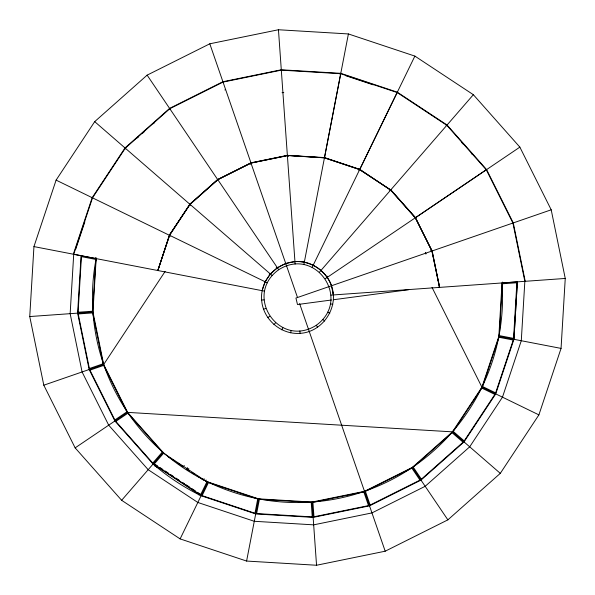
<?xml version="1.0" encoding="UTF-8"?>
<svg xmlns="http://www.w3.org/2000/svg" width="595" height="595" viewBox="0 0 595 595"><rect width="100%" height="100%" fill="white"/><g stroke="black" fill="none" stroke-linecap="round" stroke-linejoin="round"><path stroke-width="0.89" d="M278.453 29.75L209.804 43.799L147.129 75.141L94.702 121.64L56.101 180.121L33.945 246.598L29.75 316.547L43.799 385.196L75.141 447.871L121.64 500.298L180.121 538.899L246.598 561.055L316.547 565.25L385.196 551.201L447.871 519.859L500.298 473.36L538.899 414.879L561.055 348.402L565.25 278.453L551.201 209.804L519.859 147.129L473.36 94.702L414.879 56.101L348.402 33.945L278.453 29.75L287.385 155.652L251.016 163.104L217.785 179.638L278.72 269.728C315.804 246.085 352.039 299.657 316.28 325.272C279.196 348.915 242.961 295.343 278.72 269.728M348.402 33.945L324.446 157.861L359.663 169.59L390.692 189.976M502.455 282.923L499.272 336.48L482.314 387.367L452.758 432.141L412.618 467.737L364.638 491.73L312.078 502.485L258.528 499.279L207.633 482.314L162.859 452.758L127.263 412.618L103.27 364.638L92.515 312.078L95.996 257.709M81.485 255.783L78.049 313.111L89.562 369.376L115.252 420.747L153.361 463.713L201.296 495.352L255.783 513.515L313.111 516.951L369.376 505.438L420.747 479.748L463.713 441.639L495.352 393.704L513.515 339.217L516.921 281.889M81.061 255.694L77.618 313.141L89.153 369.517L114.894 420.985L153.079 464.041A220.44 220.44 0 0 0 201.103 495.747L255.694 513.939L313.141 517.382L369.517 505.847L420.985 480.106L464.041 441.921L495.747 393.897L513.939 339.306L517.353 281.859L502.024 282.96L498.848 336.398L481.92 387.174L452.431 431.851L412.38 467.373L364.497 491.321L312.048 502.054L258.609 498.848L207.826 481.92L180.121 538.899M121.64 500.298L163.149 452.431L127.627 412.38L103.679 364.497L92.946 312.048L96.152 258.609L33.945 246.598M261.651 300.051C259.613 277.329 282.037 257.568 304.32 262.135L304.342 262.142C316.741 264.753 327.191 273.819 331.541 285.726L331.467 285.756C339.306 307.139 322.788 332.159 300.051 333.349C280.87 334.836 262.893 319.247 261.651 300.051L264.061 299.88M513.939 339.306L517.382 281.859M339.76 73.929L340.63 73.981L340.719 73.334L281.301 69.779L281.309 70.433L281.212 69.786L222.902 81.738L223.08 82.363L222.842 81.753L169.612 108.387L125.017 147.939L125.486 148.4L125.002 149.122M254.965 513.24L257.709 499.004M303.45 262.157L303.614 261.302M246.598 561.055L258.609 498.848M290.687 332.791L291.141 330.418M303.859 264.582L324.454 157.787L287.392 155.578L251.001 163.03L217.815 179.712L190.043 204.353L169.597 235.337L157.868 270.554L169.322 235.241L56.101 180.121M209.804 43.799L250.956 162.822L287.325 155.369L324.446 157.861L340.779 73.341L397.252 92.151L396.999 92.753L397.319 92.188L447.001 124.965L446.6 125.486L445.878 125.01M256.638 513.567L259.39 499.331M340.615 73.981L340.779 73.341M73.981 254.37L73.349 254.206L92.151 197.733L92.761 197.986L92.18 197.681L124.965 147.999L125.486 148.393M75.706 249.201L84.84 221.771M95.498 258.52L95.773 257.695M157.794 270.532L169.523 235.308M319.463 272.175L390.707 189.998L415.347 217.77L432.186 250.986L439.631 287.355L431.903 251.038L415.288 217.815L390.655 190.043L359.663 169.597L414.879 56.101M203.43 480.046L204.1 478.67M198.366 494.862L198.7 494.162M205.431 481.37L206.101 479.987M200.374 495.271L206.911 481.838M358.45 170.118L358.837 169.315M281.785 329.823L282.841 327.652M312.159 267.348L359.685 169.523L324.461 157.794M359.663 169.597L397.319 92.188M202.114 495.628L208.451 482.59M147.129 75.141L217.621 179.497L189.857 204.137L169.359 235.181L267.348 282.841M165.142 271.394L103.679 364.497L43.799 385.196M156.887 467.477L157.311 466.837M184.249 465.483L183.372 466.815L176.611 462.352M186.369 469.41L187.537 467.64M187.938 469.819L188.816 468.481M359.819 169.359L390.647 190.043L473.36 94.702M196.447 493.597L196.871 492.957M152.789 463.066L162.286 452.111M389.338 190.236L389.926 189.56M273.953 324.654L275.537 322.825M153.8 464.524L163.58 453.234M154.968 466.212L155.474 465.625M446.607 125.493L447.068 125.024L486.569 169.545L513.24 222.835L512.637 223.08L513.284 222.954L525.221 281.264L524.567 281.346M137.296 137.921L138.68 136.694M142.577 133.235L144.63 131.413M153.265 123.745L154.655 122.518M189.991 204.293L217.763 179.653M519.859 147.129L415.295 217.815L486.569 169.545M114.865 419.973L126.884 411.852M326.692 276.712L327.414 276.229M75.141 447.871L127.627 412.38L452.431 431.851L500.298 473.36M267.728 317.633L269.728 316.28M325.272 278.72L415.347 217.77M115.824 421.386L127.836 413.265M224.851 89.949L225.624 89.562M431.903 251.016L415.541 217.688M89.391 368.528L103.099 363.79M430.668 250.525L431.509 250.235M263.533 309.244L265.816 308.455M551.201 209.804L295.938 298.05L297.493 304.528L331.497 299.999M89.949 370.149L103.656 365.412M282.075 92.686L283.778 92.567M264.582 291.141L262.142 290.658L265.102 281.762L270.279 273.908L277.315 267.668L285.719 263.459L294.949 261.644C310.806 260.61 326.194 270.77 331.467 285.756L333.349 294.949M333.334 299.754L408.705 289.698M502.403 283.785L516.869 282.751M78.101 312.249L92.567 311.222M29.75 316.547L92.946 312.048M330.939 295.12L565.25 278.453M78.22 313.952L92.686 312.925M516.467 282.789L517.33 282.729M287.407 155.362L324.461 157.578M499.324 335.617L513.567 338.362M73.349 254.206L262.209 290.687M513.515 339.217L498.848 336.398L561.055 348.402M330.418 303.859L332.791 304.313M81.433 256.638L95.669 259.39M499.004 337.291L513.24 340.035M345.784 75.699L373.214 84.832M324.528 157.593L359.752 169.322M169.322 235.241L189.976 204.308L272.175 275.537M482.59 386.549L495.628 392.886M327.652 312.159L329.823 313.215M538.899 414.879L481.92 387.174L432.022 287.392M169.322 236.155L170.118 236.542M481.838 388.089L494.884 394.426M189.805 204.189L94.702 121.64M167.597 456.402L169.85 457.89M172.104 459.377L175.108 461.363M187.403 469.47L189.656 470.957M191.91 472.445L194.163 473.932M196.417 475.42L199.422 477.398M200.924 478.395L203.178 479.882M155.146 464.375L157.66 466.034M159.787 467.439L162.874 469.477M165.194 471.009L168.288 473.047M170.609 474.579L173.703 476.625M175.927 478.09L179.11 480.195M182.977 482.746L184.524 483.765M186.071 484.791L189.931 487.342M191.478 488.361L195.346 490.912M197.466 492.31L200.76 494.482M153.079 464.041L201.103 495.747M453.234 431.42L464.189 440.917M322.825 319.463L324.654 321.047M189.56 205.074L190.236 205.662M269.208 274.109L269.862 274.674M452.111 432.714L463.066 442.211M461.772 142.584L462.984 143.953M471.262 153.279L472.49 154.663M390.863 189.857L415.503 217.629M217.621 179.497L250.889 162.844L286.545 265.816M413.265 467.164L421.386 479.176M316.28 325.272L317.633 327.272M412.38 467.373L447.871 519.859M276.229 267.586L276.712 268.308M411.852 468.116L419.973 480.135M425.343 252.369L425.908 254.028L425.737 253.172M365.412 491.344L370.149 505.051M286.589 265.928L297.5 297.5M299.62 303.636L308.411 329.072M308.455 329.184L385.196 551.201M250.242 163.484L250.532 164.332M363.79 491.901L368.528 505.609M439.177 286.559L439.355 287.407M502.537 282.052L502.708 282.9M431.977 251.023L439.43 287.392M332.664 291.609L333.007 293.276M288.255 155.704L288.322 156.589M312.925 502.314L313.952 516.78M287.392 155.578L295.12 264.061M300.051 333.349L299.88 330.939M312.048 502.054L316.547 565.25M311.222 502.433L312.249 516.899M502.054 282.952A205.074 205.074 0 0 1 285.228 502.202A205.074 205.074 0 0 1 96.152 258.609M73.713 254.281L70.15 313.669L82.088 371.964L108.699 425.18L148.177 469.693L197.83 502.47L254.281 521.287L313.669 524.85L371.964 512.912L425.18 486.301L469.693 446.823L502.47 397.17L521.287 340.719L524.85 281.331L512.912 223.036L486.301 169.82L446.823 125.307L397.17 92.53L340.719 73.713L281.331 70.15L223.036 82.088L169.82 108.699L125.307 148.177L92.53 197.83L73.713 254.281M169.939 108.959L169.538 108.439L169.947 108.952"/></g></svg>
